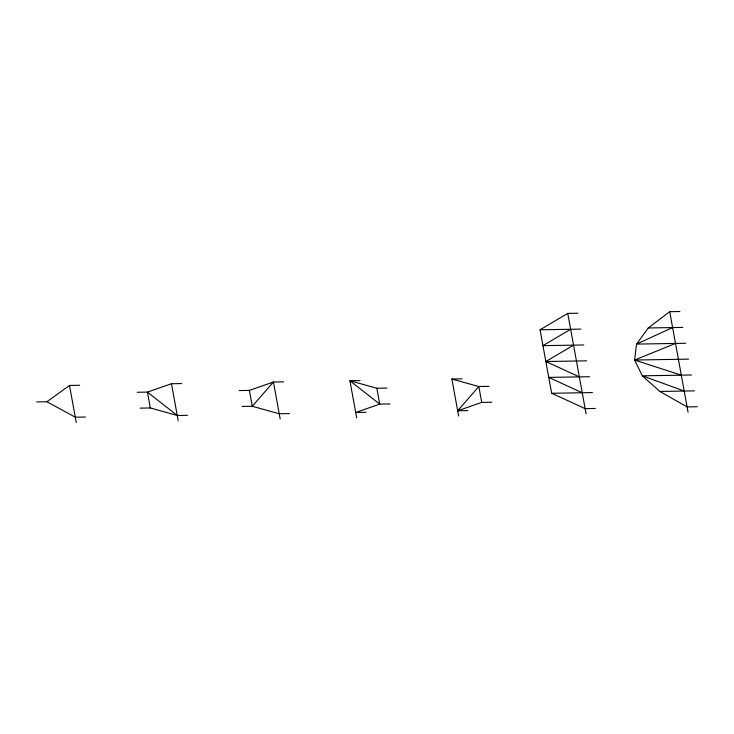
<?xml version="1.0" encoding="UTF-8"?>
<svg xmlns="http://www.w3.org/2000/svg" width="734" height="734" viewBox="0 0 734 734"><rect width="100%" height="100%" fill="white"/><g stroke="black" fill="none" stroke-linecap="round" stroke-linejoin="round"><path stroke-width="1.1" d="M697.3 406.746L687.107 406.911L659.857 391.451L642.351 375.826L634.589 360.036L636.552 344.09L648.269 327.97L669.711 311.693L679.913 311.519M467.87 410.6L457.677 410.765L478.816 386.534L489.018 386.359M36.7 401.92L46.893 401.746L69.491 385.451L79.685 385.277M595.329 408.453L585.136 408.627L551.647 393.268L540.05 329.786L567.749 313.4L577.942 313.234M570.639 329.272L542.949 345.659L583.741 344.971M579.337 376.881L545.848 361.532L573.538 345.145M672.61 327.557L636.552 344.09L685.712 343.264M681.308 375.175L634.589 360.036L675.509 343.429M181.656 383.561L171.462 383.735L147.415 392.103L137.221 392.268M239.192 390.561L249.386 390.387L273.433 382.019L283.627 381.854M457.677 410.765L481.715 402.406L491.908 402.232M540.05 329.786L580.842 329.107M648.269 327.97L682.813 327.392M545.848 361.532L586.64 360.844M634.589 360.036L688.602 359.128M360.1 380.57L349.907 380.735L356.669 417.774M458.64 416.059L451.878 379.028L462.071 378.854M589.53 376.716L548.748 377.395L582.236 392.754M691.501 375.001L642.351 375.826L684.207 391.038M389.947 403.948L379.744 404.113L349.907 380.735L376.845 388.249L387.047 388.075M551.647 393.268L592.43 392.58M659.857 391.451L694.401 390.873M140.121 408.141L150.314 407.966L177.261 415.481L187.454 415.306M242.092 406.425L252.285 406.26L279.223 413.765L289.425 413.591M85.483 417.022L75.29 417.187L46.893 401.746M365.899 412.306L355.706 412.48L379.744 404.113L376.845 388.249M451.878 379.028L478.816 386.534L481.715 402.406M177.261 415.481L147.415 392.103L150.314 407.966M669.711 311.693L688.07 412.205M567.749 313.4L586.099 413.912M280.195 419.059L273.433 382.019L252.285 406.26L249.386 390.387M171.462 383.735L178.224 420.766M69.491 385.451L76.253 422.481"/></g></svg>
